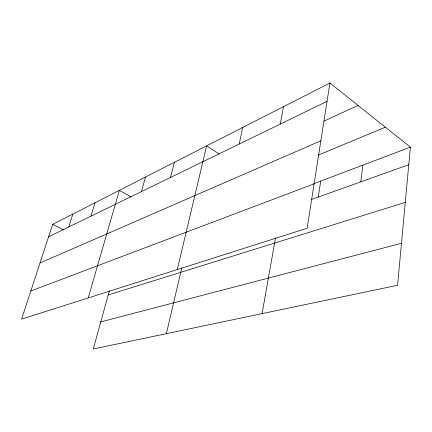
<?xml version="1.0" encoding="UTF-8"?>
<svg xmlns="http://www.w3.org/2000/svg" width="432" height="432" viewBox="0 0 432 432"><rect width="100%" height="100%" fill="white"/><g stroke="black" fill="none" stroke-linecap="round" stroke-linejoin="round"><path stroke-width="0.65" d="M329.913 83.009L307.136 228.247L21.6 319.135L52.661 224.375L329.913 83.009L410.4 147.139L397.58 285.266L93.253 348.991L109.334 291.017M360.806 181.856L362.896 165.121M318.276 197.051L320.711 181.089M262.089 313.637L275.503 237.794M280.249 124.103L283.522 106.661M239.188 144.072L242.746 127.451M166.358 333.682L181.802 267.791M177.298 269.579L206.626 145.87L219.008 153.895M170.5 177.482L174.398 162.302M141.491 191.592L145.476 177.05M88.209 297.934L119.372 190.361L131.036 196.911M90.941 216.178L95.008 202.786M68.796 226.946L72.868 214.072M48.6 236.768L327.04 101.342M323.962 121.138L358.058 105.43M40.003 262.991L320.857 140.773M318.443 155.077L385.376 127.202M313.799 183.708L410.4 147.139M30.829 290.979L314.102 183.843M311.315 199.541L408.769 164.716M108.254 294.916L405.27 202.376M100.769 321.899L401.474 243.302M52.661 224.375L63.947 230.062"/></g></svg>
